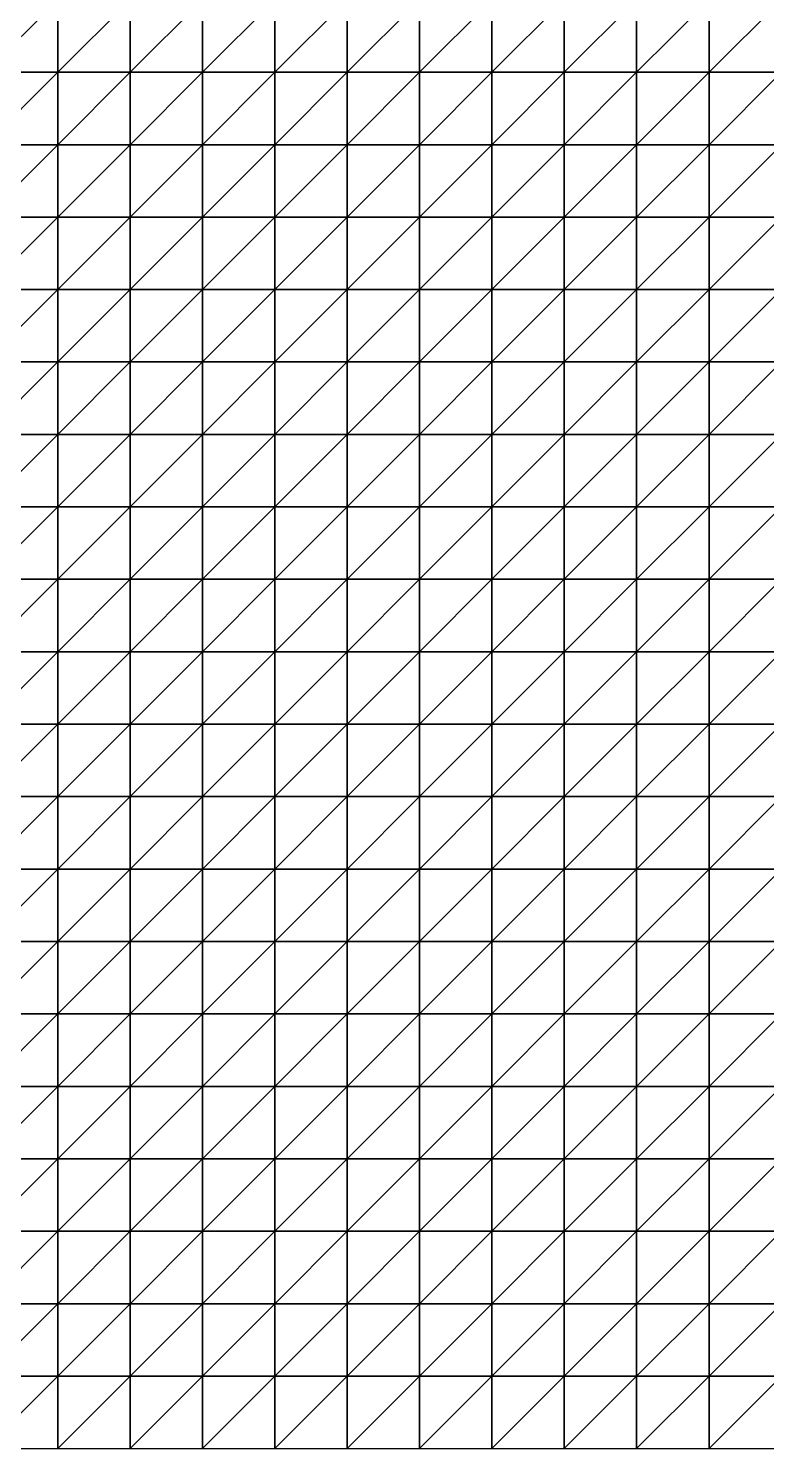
# Model space of a CAD drawing. Header units: metres. Extents: x 351000 to 353000, y 7455000 to 7457000.
# Drawn here: x 352489.9 to 352744.9, y 7455000 to 7455490.1 of the extents above; entities that cross this region are included whole.
import ezdxf

# ---------------------------------------------------------------- set-up
doc = ezdxf.new("R2010")
doc.units = ezdxf.units.M

msp = doc.modelspace()

# ---------------------------------------------------------------- linework, layer by layer
at = {"layer": 'TOPOGRAPHY'}
for points in [[(352475, 7455475, 1304.23), (352500, 7455475, 1303.68), (352500, 7455500, 1305.27)], [(352475, 7455475, 1304.23), (352500, 7455500, 1305.27), (352475, 7455500, 1306.05)], [(352500, 7455475, 1303.68), (352525, 7455475, 1302.36), (352525, 7455500, 1303.89)], [(352500, 7455475, 1303.68), (352525, 7455500, 1303.89), (352500, 7455500, 1305.27)], [(352525, 7455475, 1302.36), (352550, 7455475, 1300.42), (352550, 7455500, 1302.08)], [(352525, 7455475, 1302.36), (352550, 7455500, 1302.08), (352525, 7455500, 1303.89)], [(352550, 7455475, 1300.42), (352575, 7455475, 1298.07), (352575, 7455500, 1300.06)], [(352550, 7455475, 1300.42), (352575, 7455500, 1300.06), (352550, 7455500, 1302.08)], [(352575, 7455475, 1298.07), (352600, 7455475, 1295.56), (352600, 7455500, 1298.04)], [(352575, 7455475, 1298.07), (352600, 7455500, 1298.04), (352575, 7455500, 1300.06)], [(352600, 7455475, 1295.56), (352625, 7455475, 1293.18), (352625, 7455500, 1296.26)], [(352600, 7455475, 1295.56), (352625, 7455500, 1296.26), (352600, 7455500, 1298.04)], [(352625, 7455475, 1293.18), (352650, 7455475, 1291.17), (352650, 7455500, 1294.9)], [(352625, 7455475, 1293.18), (352650, 7455500, 1294.9), (352625, 7455500, 1296.26)], [(352650, 7455475, 1291.17), (352675, 7455475, 1289.74), (352675, 7455500, 1294.09)], [(352650, 7455475, 1291.17), (352675, 7455500, 1294.09), (352650, 7455500, 1294.9)], [(352675, 7455475, 1289.74), (352700, 7455475, 1289.05), (352700, 7455500, 1293.91)], [(352675, 7455475, 1289.74), (352700, 7455500, 1293.91), (352675, 7455500, 1294.09)], [(352700, 7455475, 1289.05), (352725, 7455475, 1289.14), (352725, 7455500, 1294.34)], [(352700, 7455475, 1289.05), (352725, 7455500, 1294.34), (352700, 7455500, 1293.91)], [(352725, 7455475, 1289.14), (352750, 7455475, 1289.99), (352750, 7455500, 1295.3)], [(352725, 7455475, 1289.14), (352750, 7455500, 1295.3), (352725, 7455500, 1294.34)], [(352475, 7455450, 1300.92), (352500, 7455450, 1300.68), (352500, 7455475, 1303.68)], [(352475, 7455450, 1300.92), (352500, 7455475, 1303.68), (352475, 7455475, 1304.23)], [(352500, 7455450, 1300.68), (352525, 7455450, 1299.62), (352525, 7455475, 1302.36)], [(352500, 7455450, 1300.68), (352525, 7455475, 1302.36), (352500, 7455475, 1303.68)], [(352525, 7455450, 1299.62), (352550, 7455450, 1297.85), (352550, 7455475, 1300.42)], [(352525, 7455450, 1299.62), (352550, 7455475, 1300.42), (352525, 7455475, 1302.36)], [(352550, 7455450, 1297.85), (352575, 7455450, 1295.56), (352575, 7455475, 1298.07)], [(352550, 7455450, 1297.85), (352575, 7455475, 1298.07), (352550, 7455475, 1300.42)], [(352575, 7455450, 1295.56), (352600, 7455450, 1292.99), (352600, 7455475, 1295.56)], [(352575, 7455450, 1295.56), (352600, 7455475, 1295.56), (352575, 7455475, 1298.07)], [(352600, 7455450, 1292.99), (352625, 7455450, 1290.43), (352625, 7455475, 1293.18)], [(352600, 7455450, 1292.99), (352625, 7455475, 1293.18), (352600, 7455475, 1295.56)], [(352625, 7455450, 1290.43), (352650, 7455450, 1288.16), (352650, 7455475, 1291.17)], [(352625, 7455450, 1290.43), (352650, 7455475, 1291.17), (352625, 7455475, 1293.18)], [(352650, 7455450, 1288.16), (352675, 7455450, 1286.43), (352675, 7455475, 1289.74)], [(352650, 7455450, 1288.16), (352675, 7455475, 1289.74), (352650, 7455475, 1291.17)], [(352675, 7455450, 1286.43), (352700, 7455450, 1285.43), (352700, 7455475, 1289.05)], [(352675, 7455450, 1286.43), (352700, 7455475, 1289.05), (352675, 7455475, 1289.74)], [(352700, 7455450, 1285.43), (352725, 7455450, 1285.28), (352725, 7455475, 1289.14)], [(352700, 7455450, 1285.43), (352725, 7455475, 1289.14), (352700, 7455475, 1289.05)], [(352725, 7455450, 1285.28), (352750, 7455450, 1286.01), (352750, 7455475, 1289.99)], [(352725, 7455450, 1285.28), (352750, 7455475, 1289.99), (352725, 7455475, 1289.14)], [(352475, 7455425, 1296.41), (352500, 7455425, 1296.61), (352500, 7455450, 1300.68)], [(352475, 7455425, 1296.41), (352500, 7455450, 1300.68), (352475, 7455450, 1300.92)], [(352500, 7455425, 1296.61), (352525, 7455425, 1296.07), (352525, 7455450, 1299.62)], [(352500, 7455425, 1296.61), (352525, 7455450, 1299.62), (352500, 7455450, 1300.68)], [(352525, 7455425, 1296.07), (352550, 7455425, 1294.84), (352550, 7455450, 1297.85)], [(352525, 7455425, 1296.07), (352550, 7455450, 1297.85), (352525, 7455450, 1299.62)], [(352550, 7455425, 1294.84), (352575, 7455425, 1293.03), (352575, 7455450, 1295.56)], [(352550, 7455425, 1294.84), (352575, 7455450, 1295.56), (352550, 7455450, 1297.85)], [(352575, 7455425, 1293.03), (352600, 7455425, 1290.86), (352600, 7455450, 1292.99)], [(352575, 7455425, 1293.03), (352600, 7455450, 1292.99), (352575, 7455450, 1295.56)], [(352600, 7455425, 1290.86), (352625, 7455425, 1288.56), (352625, 7455450, 1290.43)], [(352600, 7455425, 1290.86), (352625, 7455450, 1290.43), (352600, 7455450, 1292.99)], [(352625, 7455425, 1288.56), (352650, 7455425, 1286.41), (352650, 7455450, 1288.16)], [(352625, 7455425, 1288.56), (352650, 7455450, 1288.16), (352625, 7455450, 1290.43)], [(352650, 7455425, 1286.41), (352675, 7455425, 1284.67), (352675, 7455450, 1286.43)], [(352650, 7455425, 1286.41), (352675, 7455450, 1286.43), (352650, 7455450, 1288.16)], [(352675, 7455425, 1284.67), (352700, 7455425, 1283.55), (352700, 7455450, 1285.43)], [(352675, 7455425, 1284.67), (352700, 7455450, 1285.43), (352675, 7455450, 1286.43)], [(352700, 7455425, 1283.55), (352725, 7455425, 1283.21), (352725, 7455450, 1285.28)], [(352700, 7455425, 1283.55), (352725, 7455450, 1285.28), (352700, 7455450, 1285.43)], [(352725, 7455425, 1283.21), (352750, 7455425, 1283.72), (352750, 7455450, 1286.01)], [(352725, 7455425, 1283.21), (352750, 7455450, 1286.01), (352725, 7455450, 1285.28)], [(352475, 7455400, 1291.3), (352500, 7455400, 1292.1), (352500, 7455425, 1296.61)], [(352475, 7455400, 1291.3), (352500, 7455425, 1296.61), (352475, 7455425, 1296.41)], [(352500, 7455400, 1292.1), (352525, 7455400, 1292.33), (352525, 7455425, 1296.07)], [(352500, 7455400, 1292.1), (352525, 7455425, 1296.07), (352500, 7455425, 1296.61)], [(352525, 7455400, 1292.33), (352550, 7455400, 1291.95), (352550, 7455425, 1294.84)], [(352525, 7455400, 1292.33), (352550, 7455425, 1294.84), (352525, 7455425, 1296.07)], [(352550, 7455400, 1291.95), (352575, 7455400, 1291), (352575, 7455425, 1293.03)], [(352550, 7455400, 1291.95), (352575, 7455425, 1293.03), (352550, 7455425, 1294.84)], [(352575, 7455400, 1291), (352600, 7455400, 1289.6), (352600, 7455425, 1290.86)], [(352575, 7455400, 1291), (352600, 7455425, 1290.86), (352575, 7455425, 1293.03)], [(352600, 7455400, 1289.6), (352625, 7455400, 1287.92), (352625, 7455425, 1288.56)], [(352600, 7455400, 1289.6), (352625, 7455425, 1288.56), (352600, 7455425, 1290.86)], [(352625, 7455400, 1287.92), (352650, 7455400, 1286.19), (352650, 7455425, 1286.41)], [(352625, 7455400, 1287.92), (352650, 7455425, 1286.41), (352625, 7455425, 1288.56)], [(352650, 7455400, 1286.19), (352675, 7455400, 1284.64), (352675, 7455425, 1284.67)], [(352650, 7455400, 1286.19), (352675, 7455425, 1284.67), (352650, 7455425, 1286.41)], [(352675, 7455400, 1284.64), (352700, 7455400, 1283.49), (352700, 7455425, 1283.55)], [(352675, 7455400, 1284.64), (352700, 7455425, 1283.55), (352675, 7455425, 1284.67)], [(352700, 7455400, 1283.49), (352725, 7455400, 1282.92), (352725, 7455425, 1283.21)], [(352700, 7455400, 1283.49), (352725, 7455425, 1283.21), (352700, 7455425, 1283.55)], [(352725, 7455400, 1282.92), (352750, 7455400, 1283.03), (352750, 7455425, 1283.72)], [(352725, 7455400, 1282.92), (352750, 7455425, 1283.72), (352725, 7455425, 1283.21)], [(352475, 7455375, 1286.36), (352500, 7455375, 1287.86), (352500, 7455400, 1292.1)], [(352475, 7455375, 1286.36), (352500, 7455400, 1292.1), (352475, 7455400, 1291.3)], [(352500, 7455375, 1287.86), (352525, 7455375, 1289.01), (352525, 7455400, 1292.33)], [(352500, 7455375, 1287.86), (352525, 7455400, 1292.33), (352500, 7455400, 1292.1)], [(352525, 7455375, 1289.01), (352550, 7455375, 1289.68), (352550, 7455400, 1291.95)], [(352525, 7455375, 1289.01), (352550, 7455400, 1291.95), (352525, 7455400, 1292.33)], [(352550, 7455375, 1289.68), (352575, 7455375, 1289.81), (352575, 7455400, 1291)], [(352550, 7455375, 1289.68), (352575, 7455400, 1291), (352550, 7455400, 1291.95)], [(352575, 7455375, 1289.81), (352600, 7455375, 1289.4), (352600, 7455400, 1289.6)], [(352575, 7455375, 1289.81), (352600, 7455400, 1289.6), (352575, 7455400, 1291)], [(352600, 7455375, 1289.4), (352625, 7455375, 1288.54), (352625, 7455400, 1287.92)], [(352600, 7455375, 1289.4), (352625, 7455400, 1287.92), (352600, 7455400, 1289.6)], [(352625, 7455375, 1288.54), (352650, 7455375, 1287.38), (352650, 7455400, 1286.19)], [(352625, 7455375, 1288.54), (352650, 7455400, 1286.19), (352625, 7455400, 1287.92)], [(352650, 7455375, 1287.38), (352675, 7455375, 1286.11), (352675, 7455400, 1284.64)], [(352650, 7455375, 1287.38), (352675, 7455400, 1284.64), (352650, 7455400, 1286.19)], [(352675, 7455375, 1286.11), (352700, 7455375, 1284.92), (352700, 7455400, 1283.49)], [(352675, 7455375, 1286.11), (352700, 7455400, 1283.49), (352675, 7455400, 1284.64)], [(352700, 7455375, 1284.92), (352725, 7455375, 1284), (352725, 7455400, 1282.92)], [(352700, 7455375, 1284.92), (352725, 7455400, 1282.92), (352700, 7455400, 1283.49)], [(352725, 7455375, 1284), (352750, 7455375, 1283.52), (352750, 7455400, 1283.03)], [(352725, 7455375, 1284), (352750, 7455400, 1283.03), (352725, 7455400, 1282.92)], [(352475, 7455350, 1282.35), (352500, 7455350, 1284.55), (352500, 7455375, 1287.86)], [(352475, 7455350, 1282.35), (352500, 7455375, 1287.86), (352475, 7455375, 1286.36)], [(352500, 7455350, 1284.55), (352525, 7455350, 1286.63), (352525, 7455375, 1289.01)], [(352500, 7455350, 1284.55), (352525, 7455375, 1289.01), (352500, 7455375, 1287.86)], [(352525, 7455350, 1286.63), (352550, 7455350, 1288.35), (352550, 7455375, 1289.68)], [(352525, 7455350, 1286.63), (352550, 7455375, 1289.68), (352525, 7455375, 1289.01)], [(352550, 7455350, 1288.35), (352575, 7455350, 1289.56), (352575, 7455375, 1289.81)], [(352550, 7455350, 1288.35), (352575, 7455375, 1289.81), (352550, 7455375, 1289.68)], [(352575, 7455350, 1289.56), (352600, 7455350, 1290.16), (352600, 7455375, 1289.4)], [(352575, 7455350, 1289.56), (352600, 7455375, 1289.4), (352575, 7455375, 1289.81)], [(352600, 7455350, 1290.16), (352625, 7455350, 1290.12), (352625, 7455375, 1288.54)], [(352600, 7455350, 1290.16), (352625, 7455375, 1288.54), (352600, 7455375, 1289.4)], [(352625, 7455350, 1290.12), (352650, 7455350, 1289.52), (352650, 7455375, 1287.38)], [(352625, 7455350, 1290.12), (352650, 7455375, 1287.38), (352625, 7455375, 1288.54)], [(352650, 7455350, 1289.52), (352675, 7455350, 1288.47), (352675, 7455375, 1286.11)], [(352650, 7455350, 1289.52), (352675, 7455375, 1286.11), (352650, 7455375, 1287.38)], [(352675, 7455350, 1288.47), (352700, 7455350, 1287.16), (352700, 7455375, 1284.92)], [(352675, 7455350, 1288.47), (352700, 7455375, 1284.92), (352675, 7455375, 1286.11)], [(352700, 7455350, 1287.16), (352725, 7455350, 1285.79), (352725, 7455375, 1284)], [(352700, 7455350, 1287.16), (352725, 7455375, 1284), (352700, 7455375, 1284.92)], [(352725, 7455350, 1285.79), (352750, 7455350, 1284.54), (352750, 7455375, 1283.52)], [(352725, 7455350, 1285.79), (352750, 7455375, 1283.52), (352725, 7455375, 1284)], [(352475, 7455325, 1279.87), (352500, 7455325, 1282.61), (352500, 7455350, 1284.55)], [(352475, 7455325, 1279.87), (352500, 7455350, 1284.55), (352475, 7455350, 1282.35)], [(352500, 7455325, 1282.61), (352525, 7455325, 1285.41), (352525, 7455350, 1286.63)], [(352500, 7455325, 1282.61), (352525, 7455350, 1286.63), (352500, 7455350, 1284.55)], [(352525, 7455325, 1285.41), (352550, 7455325, 1287.99), (352550, 7455350, 1288.35)], [(352525, 7455325, 1285.41), (352550, 7455350, 1288.35), (352525, 7455350, 1286.63)], [(352550, 7455325, 1287.99), (352575, 7455325, 1290.07), (352575, 7455350, 1289.56)], [(352550, 7455325, 1287.99), (352575, 7455350, 1289.56), (352550, 7455350, 1288.35)], [(352575, 7455325, 1290.07), (352600, 7455325, 1291.47), (352600, 7455350, 1290.16)], [(352575, 7455325, 1290.07), (352600, 7455350, 1290.16), (352575, 7455350, 1289.56)], [(352600, 7455325, 1291.47), (352625, 7455325, 1292.08), (352625, 7455350, 1290.12)], [(352600, 7455325, 1291.47), (352625, 7455350, 1290.12), (352600, 7455350, 1290.16)], [(352625, 7455325, 1292.08), (352650, 7455325, 1291.88), (352650, 7455350, 1289.52)], [(352625, 7455325, 1292.08), (352650, 7455350, 1289.52), (352625, 7455350, 1290.12)], [(352650, 7455325, 1291.88), (352675, 7455325, 1290.94), (352675, 7455350, 1288.47)], [(352650, 7455325, 1291.88), (352675, 7455350, 1288.47), (352650, 7455350, 1289.52)], [(352675, 7455325, 1290.94), (352700, 7455325, 1289.41), (352700, 7455350, 1287.16)], [(352675, 7455325, 1290.94), (352700, 7455350, 1287.16), (352675, 7455350, 1288.47)], [(352700, 7455325, 1289.41), (352725, 7455325, 1287.5), (352725, 7455350, 1285.79)], [(352700, 7455325, 1289.41), (352725, 7455350, 1285.79), (352700, 7455350, 1287.16)], [(352725, 7455325, 1287.5), (352750, 7455325, 1285.43), (352750, 7455350, 1284.54)], [(352725, 7455325, 1287.5), (352750, 7455350, 1284.54), (352725, 7455350, 1285.79)], [(352475, 7455300, 1279.15), (352500, 7455300, 1282.12), (352500, 7455325, 1282.61)], [(352475, 7455300, 1279.15), (352500, 7455325, 1282.61), (352475, 7455325, 1279.87)], [(352500, 7455300, 1282.12), (352525, 7455300, 1285.29), (352525, 7455325, 1285.41)], [(352500, 7455300, 1282.12), (352525, 7455325, 1285.41), (352500, 7455325, 1282.61)], [(352525, 7455300, 1285.29), (352550, 7455300, 1288.31), (352550, 7455325, 1287.99)], [(352525, 7455300, 1285.29), (352550, 7455325, 1287.99), (352525, 7455325, 1285.41)], [(352550, 7455300, 1288.31), (352575, 7455300, 1290.87), (352575, 7455325, 1290.07)], [(352550, 7455300, 1288.31), (352575, 7455325, 1290.07), (352550, 7455325, 1287.99)], [(352575, 7455300, 1290.87), (352600, 7455300, 1292.72), (352600, 7455325, 1291.47)], [(352575, 7455300, 1290.87), (352600, 7455325, 1291.47), (352575, 7455325, 1290.07)], [(352600, 7455300, 1292.72), (352625, 7455300, 1293.68), (352625, 7455325, 1292.08)], [(352600, 7455300, 1292.72), (352625, 7455325, 1292.08), (352600, 7455325, 1291.47)], [(352625, 7455300, 1293.68), (352650, 7455300, 1293.67), (352650, 7455325, 1291.88)], [(352625, 7455300, 1293.68), (352650, 7455325, 1291.88), (352625, 7455325, 1292.08)], [(352650, 7455300, 1293.67), (352675, 7455300, 1292.71), (352675, 7455325, 1290.94)], [(352650, 7455300, 1293.67), (352675, 7455325, 1290.94), (352650, 7455325, 1291.88)], [(352675, 7455300, 1292.71), (352700, 7455300, 1290.91), (352700, 7455325, 1289.41)], [(352675, 7455300, 1292.71), (352700, 7455325, 1289.41), (352675, 7455325, 1290.94)], [(352700, 7455300, 1290.91), (352725, 7455300, 1288.49), (352725, 7455325, 1287.5)], [(352700, 7455300, 1290.91), (352725, 7455325, 1287.5), (352700, 7455325, 1289.41)], [(352725, 7455300, 1288.49), (352750, 7455300, 1285.68), (352750, 7455325, 1285.43)], [(352725, 7455300, 1288.49), (352750, 7455325, 1285.43), (352725, 7455325, 1287.5)], [(352475, 7455275, 1280.08), (352500, 7455275, 1282.85), (352500, 7455300, 1282.12)], [(352475, 7455275, 1280.08), (352500, 7455300, 1282.12), (352475, 7455300, 1279.15)], [(352500, 7455275, 1282.85), (352525, 7455275, 1285.88), (352525, 7455300, 1285.29)], [(352500, 7455275, 1282.85), (352525, 7455300, 1285.29), (352500, 7455300, 1282.12)], [(352525, 7455275, 1285.88), (352550, 7455275, 1288.85), (352550, 7455300, 1288.31)], [(352525, 7455275, 1285.88), (352550, 7455300, 1288.31), (352525, 7455300, 1285.29)], [(352550, 7455275, 1288.85), (352575, 7455275, 1291.41), (352575, 7455300, 1290.87)], [(352550, 7455275, 1288.85), (352575, 7455300, 1290.87), (352550, 7455300, 1288.31)], [(352575, 7455275, 1291.41), (352600, 7455275, 1293.29), (352600, 7455300, 1292.72)], [(352575, 7455275, 1291.41), (352600, 7455300, 1292.72), (352575, 7455300, 1290.87)], [(352600, 7455275, 1293.29), (352625, 7455275, 1294.27), (352625, 7455300, 1293.68)], [(352600, 7455275, 1293.29), (352625, 7455300, 1293.68), (352600, 7455300, 1292.72)], [(352625, 7455275, 1294.27), (352650, 7455275, 1294.23), (352650, 7455300, 1293.67)], [(352625, 7455275, 1294.27), (352650, 7455300, 1293.67), (352625, 7455300, 1293.68)], [(352650, 7455275, 1294.23), (352675, 7455275, 1293.15), (352675, 7455300, 1292.71)], [(352650, 7455275, 1294.23), (352675, 7455300, 1292.71), (352650, 7455300, 1293.67)], [(352675, 7455275, 1293.15), (352700, 7455275, 1291.13), (352700, 7455300, 1290.91)], [(352675, 7455275, 1293.15), (352700, 7455300, 1290.91), (352675, 7455300, 1292.71)], [(352700, 7455275, 1291.13), (352725, 7455275, 1288.35), (352725, 7455300, 1288.49)], [(352700, 7455275, 1291.13), (352725, 7455300, 1288.49), (352700, 7455300, 1290.91)], [(352725, 7455275, 1288.35), (352750, 7455275, 1285.05), (352750, 7455300, 1285.68)], [(352725, 7455275, 1288.35), (352750, 7455300, 1285.68), (352725, 7455300, 1288.49)], [(352475, 7455250, 1282.18), (352500, 7455250, 1284.29), (352500, 7455275, 1282.85)], [(352475, 7455250, 1282.18), (352500, 7455275, 1282.85), (352475, 7455275, 1280.08)], [(352500, 7455250, 1284.29), (352525, 7455250, 1286.68), (352525, 7455275, 1285.88)], [(352500, 7455250, 1284.29), (352525, 7455275, 1285.88), (352500, 7455275, 1282.85)], [(352525, 7455250, 1286.68), (352550, 7455250, 1289.08), (352550, 7455275, 1288.85)], [(352525, 7455250, 1286.68), (352550, 7455275, 1288.85), (352525, 7455275, 1285.88)], [(352550, 7455250, 1289.08), (352575, 7455250, 1291.17), (352575, 7455275, 1291.41)], [(352550, 7455250, 1289.08), (352575, 7455275, 1291.41), (352550, 7455275, 1288.85)], [(352575, 7455250, 1291.17), (352600, 7455250, 1292.68), (352600, 7455275, 1293.29)], [(352575, 7455250, 1291.17), (352600, 7455275, 1293.29), (352575, 7455275, 1291.41)], [(352600, 7455250, 1292.68), (352625, 7455250, 1293.41), (352625, 7455275, 1294.27)], [(352600, 7455250, 1292.68), (352625, 7455275, 1294.27), (352600, 7455275, 1293.29)], [(352625, 7455250, 1293.41), (352650, 7455250, 1293.19), (352650, 7455275, 1294.23)], [(352625, 7455250, 1293.41), (352650, 7455275, 1294.23), (352625, 7455275, 1294.27)], [(352650, 7455250, 1293.19), (352675, 7455250, 1292.01), (352675, 7455275, 1293.15)], [(352650, 7455250, 1293.19), (352675, 7455275, 1293.15), (352650, 7455275, 1294.23)], [(352675, 7455250, 1292.01), (352700, 7455250, 1289.9), (352700, 7455275, 1291.13)], [(352675, 7455250, 1292.01), (352700, 7455275, 1291.13), (352675, 7455275, 1293.15)], [(352700, 7455250, 1289.9), (352725, 7455250, 1287.02), (352725, 7455275, 1288.35)], [(352700, 7455250, 1289.9), (352725, 7455275, 1288.35), (352700, 7455275, 1291.13)], [(352725, 7455250, 1287.02), (352750, 7455250, 1283.61), (352750, 7455275, 1285.05)], [(352725, 7455250, 1287.02), (352750, 7455275, 1285.05), (352725, 7455275, 1288.35)], [(352475, 7455225, 1284.78), (352500, 7455225, 1285.83), (352500, 7455250, 1284.29)], [(352475, 7455225, 1284.78), (352500, 7455250, 1284.29), (352475, 7455250, 1282.18)], [(352500, 7455225, 1285.83), (352525, 7455225, 1287.17), (352525, 7455250, 1286.68)], [(352500, 7455225, 1285.83), (352525, 7455250, 1286.68), (352500, 7455250, 1284.29)], [(352525, 7455225, 1287.17), (352550, 7455225, 1288.58), (352550, 7455250, 1289.08)], [(352525, 7455225, 1287.17), (352550, 7455250, 1289.08), (352525, 7455250, 1286.68)], [(352550, 7455225, 1288.58), (352575, 7455225, 1289.84), (352575, 7455250, 1291.17)], [(352550, 7455225, 1288.58), (352575, 7455250, 1291.17), (352550, 7455250, 1289.08)], [(352575, 7455225, 1289.84), (352600, 7455225, 1290.71), (352600, 7455250, 1292.68)], [(352575, 7455225, 1289.84), (352600, 7455250, 1292.68), (352575, 7455250, 1291.17)], [(352600, 7455225, 1290.71), (352625, 7455225, 1291), (352625, 7455250, 1293.41)], [(352600, 7455225, 1290.71), (352625, 7455250, 1293.41), (352600, 7455250, 1292.68)], [(352625, 7455225, 1291), (352650, 7455225, 1290.58), (352650, 7455250, 1293.19)], [(352625, 7455225, 1291), (352650, 7455250, 1293.19), (352625, 7455250, 1293.41)], [(352650, 7455225, 1290.58), (352675, 7455225, 1289.38), (352675, 7455250, 1292.01)], [(352650, 7455225, 1290.58), (352675, 7455250, 1292.01), (352650, 7455250, 1293.19)], [(352675, 7455225, 1289.38), (352700, 7455225, 1287.41), (352700, 7455250, 1289.9)], [(352675, 7455225, 1289.38), (352700, 7455250, 1289.9), (352675, 7455250, 1292.01)], [(352700, 7455225, 1287.41), (352725, 7455225, 1284.78), (352725, 7455250, 1287.02)], [(352700, 7455225, 1287.41), (352725, 7455250, 1287.02), (352700, 7455250, 1289.9)], [(352725, 7455225, 1284.78), (352750, 7455225, 1281.67), (352750, 7455250, 1283.61)], [(352725, 7455225, 1284.78), (352750, 7455250, 1283.61), (352725, 7455250, 1287.02)], [(352475, 7455200, 1287.2), (352500, 7455200, 1286.94), (352500, 7455225, 1285.83)], [(352475, 7455200, 1287.2), (352500, 7455225, 1285.83), (352475, 7455225, 1284.78)], [(352500, 7455200, 1286.94), (352525, 7455200, 1286.97), (352525, 7455225, 1287.17)], [(352500, 7455200, 1286.94), (352525, 7455225, 1287.17), (352500, 7455225, 1285.83)], [(352525, 7455200, 1286.97), (352550, 7455200, 1287.17), (352550, 7455225, 1288.58)], [(352525, 7455200, 1286.97), (352550, 7455225, 1288.58), (352525, 7455225, 1287.17)], [(352550, 7455200, 1287.17), (352575, 7455200, 1287.41), (352575, 7455225, 1289.84)], [(352550, 7455200, 1287.17), (352575, 7455225, 1289.84), (352550, 7455225, 1288.58)], [(352575, 7455200, 1287.41), (352600, 7455200, 1287.52), (352600, 7455225, 1290.71)], [(352575, 7455200, 1287.41), (352600, 7455225, 1290.71), (352575, 7455225, 1289.84)], [(352600, 7455200, 1287.52), (352625, 7455200, 1287.36), (352625, 7455225, 1291)], [(352600, 7455200, 1287.52), (352625, 7455225, 1291), (352600, 7455225, 1290.71)], [(352625, 7455200, 1287.36), (352650, 7455200, 1286.78), (352650, 7455225, 1290.58)], [(352625, 7455200, 1287.36), (352650, 7455225, 1290.58), (352625, 7455225, 1291)], [(352650, 7455200, 1286.78), (352675, 7455200, 1285.72), (352675, 7455225, 1289.38)], [(352650, 7455200, 1286.78), (352675, 7455225, 1289.38), (352650, 7455225, 1290.58)], [(352675, 7455200, 1285.72), (352700, 7455200, 1284.14), (352700, 7455225, 1287.41)], [(352675, 7455200, 1285.72), (352700, 7455225, 1287.41), (352675, 7455225, 1289.38)], [(352700, 7455200, 1284.14), (352725, 7455200, 1282.09), (352725, 7455225, 1284.78)], [(352700, 7455200, 1284.14), (352725, 7455225, 1284.78), (352700, 7455225, 1287.41)], [(352725, 7455200, 1282.09), (352750, 7455200, 1279.68), (352750, 7455225, 1281.67)], [(352725, 7455200, 1282.09), (352750, 7455225, 1281.67), (352725, 7455225, 1284.78)], [(352475, 7455175, 1288.88), (352500, 7455175, 1287.29), (352500, 7455200, 1286.94)], [(352475, 7455175, 1288.88), (352500, 7455200, 1286.94), (352475, 7455200, 1287.2)], [(352500, 7455175, 1287.29), (352525, 7455175, 1285.99), (352525, 7455200, 1286.97)], [(352500, 7455175, 1287.29), (352525, 7455200, 1286.97), (352500, 7455200, 1286.94)], [(352525, 7455175, 1285.99), (352550, 7455175, 1284.98), (352550, 7455200, 1287.17)], [(352525, 7455175, 1285.99), (352550, 7455200, 1287.17), (352525, 7455200, 1286.97)], [(352550, 7455175, 1284.98), (352575, 7455175, 1284.22), (352575, 7455200, 1287.41)], [(352550, 7455175, 1284.98), (352575, 7455200, 1287.41), (352550, 7455200, 1287.17)], [(352575, 7455175, 1284.22), (352600, 7455175, 1283.61), (352600, 7455200, 1287.52)], [(352575, 7455175, 1284.22), (352600, 7455200, 1287.52), (352575, 7455200, 1287.41)], [(352600, 7455175, 1283.61), (352625, 7455175, 1283.07), (352625, 7455200, 1287.36)], [(352600, 7455175, 1283.61), (352625, 7455200, 1287.36), (352600, 7455200, 1287.52)], [(352625, 7455175, 1283.07), (352650, 7455175, 1282.46), (352650, 7455200, 1286.78)], [(352625, 7455175, 1283.07), (352650, 7455200, 1286.78), (352625, 7455200, 1287.36)], [(352650, 7455175, 1282.46), (352675, 7455175, 1281.71), (352675, 7455200, 1285.72)], [(352650, 7455175, 1282.46), (352675, 7455200, 1285.72), (352650, 7455200, 1286.78)], [(352675, 7455175, 1281.71), (352700, 7455175, 1280.73), (352700, 7455200, 1284.14)], [(352675, 7455175, 1281.71), (352700, 7455200, 1284.14), (352675, 7455200, 1285.72)], [(352700, 7455175, 1280.73), (352725, 7455175, 1279.51), (352725, 7455200, 1282.09)], [(352700, 7455175, 1280.73), (352725, 7455200, 1282.09), (352700, 7455200, 1284.14)], [(352725, 7455175, 1279.51), (352750, 7455175, 1278.04), (352750, 7455200, 1279.68)], [(352725, 7455175, 1279.51), (352750, 7455200, 1279.68), (352725, 7455200, 1282.09)], [(352475, 7455150, 1289.55), (352500, 7455150, 1286.84), (352500, 7455175, 1287.29)], [(352475, 7455150, 1289.55), (352500, 7455175, 1287.29), (352475, 7455175, 1288.88)], [(352500, 7455150, 1286.84), (352525, 7455150, 1284.42), (352525, 7455175, 1285.99)], [(352500, 7455150, 1286.84), (352525, 7455175, 1285.99), (352500, 7455175, 1287.29)], [(352525, 7455150, 1284.42), (352550, 7455150, 1282.4), (352550, 7455175, 1284.98)], [(352525, 7455150, 1284.42), (352550, 7455175, 1284.98), (352525, 7455175, 1285.99)], [(352550, 7455150, 1282.4), (352575, 7455150, 1280.82), (352575, 7455175, 1284.22)], [(352550, 7455150, 1282.4), (352575, 7455175, 1284.22), (352550, 7455175, 1284.98)], [(352575, 7455150, 1280.82), (352600, 7455150, 1279.67), (352600, 7455175, 1283.61)], [(352575, 7455150, 1280.82), (352600, 7455175, 1283.61), (352575, 7455175, 1284.22)], [(352600, 7455150, 1279.67), (352625, 7455150, 1278.89), (352625, 7455175, 1283.07)], [(352600, 7455150, 1279.67), (352625, 7455175, 1283.07), (352600, 7455175, 1283.61)], [(352625, 7455150, 1278.89), (352650, 7455150, 1278.39), (352650, 7455175, 1282.46)], [(352625, 7455150, 1278.89), (352650, 7455175, 1282.46), (352625, 7455175, 1283.07)], [(352650, 7455150, 1278.39), (352675, 7455150, 1278.06), (352675, 7455175, 1281.71)], [(352650, 7455150, 1278.39), (352675, 7455175, 1281.71), (352650, 7455175, 1282.46)], [(352675, 7455150, 1278.06), (352700, 7455150, 1277.78), (352700, 7455175, 1280.73)], [(352675, 7455150, 1278.06), (352700, 7455175, 1280.73), (352675, 7455175, 1281.71)], [(352700, 7455150, 1277.78), (352725, 7455150, 1277.46), (352725, 7455175, 1279.51)], [(352700, 7455150, 1277.78), (352725, 7455175, 1279.51), (352700, 7455175, 1280.73)], [(352725, 7455150, 1277.46), (352750, 7455150, 1277.04), (352750, 7455175, 1278.04)], [(352725, 7455150, 1277.46), (352750, 7455175, 1278.04), (352725, 7455175, 1279.51)], [(352475, 7455125, 1289.23), (352500, 7455125, 1285.81), (352500, 7455150, 1286.84)], [(352475, 7455125, 1289.23), (352500, 7455150, 1286.84), (352475, 7455150, 1289.55)], [(352500, 7455125, 1285.81), (352525, 7455125, 1282.67), (352525, 7455150, 1284.42)], [(352500, 7455125, 1285.81), (352525, 7455150, 1284.42), (352500, 7455150, 1286.84)], [(352525, 7455125, 1282.67), (352550, 7455125, 1280), (352550, 7455150, 1282.4)], [(352525, 7455125, 1282.67), (352550, 7455150, 1282.4), (352525, 7455150, 1284.42)], [(352550, 7455125, 1280), (352575, 7455125, 1277.9), (352575, 7455150, 1280.82)], [(352550, 7455125, 1280), (352575, 7455150, 1280.82), (352550, 7455150, 1282.4)], [(352575, 7455125, 1277.9), (352600, 7455125, 1276.42), (352600, 7455150, 1279.67)], [(352575, 7455125, 1277.9), (352600, 7455150, 1279.67), (352575, 7455150, 1280.82)], [(352600, 7455125, 1276.42), (352625, 7455125, 1275.55), (352625, 7455150, 1278.89)], [(352600, 7455125, 1276.42), (352625, 7455150, 1278.89), (352600, 7455150, 1279.67)], [(352625, 7455125, 1275.55), (352650, 7455125, 1275.23), (352650, 7455150, 1278.39)], [(352625, 7455125, 1275.55), (352650, 7455150, 1278.39), (352625, 7455150, 1278.89)], [(352650, 7455125, 1275.23), (352675, 7455125, 1275.32), (352675, 7455150, 1278.06)], [(352650, 7455125, 1275.23), (352675, 7455150, 1278.06), (352650, 7455150, 1278.39)], [(352675, 7455125, 1275.32), (352700, 7455125, 1275.7), (352700, 7455150, 1277.78)], [(352675, 7455125, 1275.32), (352700, 7455150, 1277.78), (352675, 7455150, 1278.06)], [(352700, 7455125, 1275.7), (352725, 7455125, 1276.21), (352725, 7455150, 1277.46)], [(352700, 7455125, 1275.7), (352725, 7455150, 1277.46), (352700, 7455150, 1277.78)], [(352725, 7455125, 1276.21), (352750, 7455125, 1276.72), (352750, 7455150, 1277.04)], [(352725, 7455125, 1276.21), (352750, 7455150, 1277.04), (352725, 7455150, 1277.46)], [(352475, 7455100, 1288.23), (352500, 7455100, 1284.61), (352500, 7455125, 1285.81)], [(352475, 7455100, 1288.23), (352500, 7455125, 1285.81), (352475, 7455125, 1289.23)], [(352500, 7455100, 1284.61), (352525, 7455100, 1281.23), (352525, 7455125, 1282.67)], [(352500, 7455100, 1284.61), (352525, 7455125, 1282.67), (352500, 7455125, 1285.81)], [(352525, 7455100, 1281.23), (352550, 7455100, 1278.32), (352550, 7455125, 1280)], [(352525, 7455100, 1281.23), (352550, 7455125, 1280), (352525, 7455125, 1282.67)], [(352550, 7455100, 1278.32), (352575, 7455100, 1276.02), (352575, 7455125, 1277.9)], [(352550, 7455100, 1278.32), (352575, 7455125, 1277.9), (352550, 7455125, 1280)], [(352575, 7455100, 1276.02), (352600, 7455100, 1274.43), (352600, 7455125, 1276.42)], [(352575, 7455100, 1276.02), (352600, 7455125, 1276.42), (352575, 7455125, 1277.9)], [(352600, 7455100, 1274.43), (352625, 7455100, 1273.57), (352625, 7455125, 1275.55)], [(352600, 7455100, 1274.43), (352625, 7455125, 1275.55), (352600, 7455125, 1276.42)], [(352625, 7455100, 1273.57), (352650, 7455100, 1273.4), (352650, 7455125, 1275.23)], [(352625, 7455100, 1273.57), (352650, 7455125, 1275.23), (352625, 7455125, 1275.55)], [(352650, 7455100, 1273.4), (352675, 7455100, 1273.81), (352675, 7455125, 1275.32)], [(352650, 7455100, 1273.4), (352675, 7455125, 1275.32), (352650, 7455125, 1275.23)], [(352675, 7455100, 1273.81), (352700, 7455100, 1274.65), (352700, 7455125, 1275.7)], [(352675, 7455100, 1273.81), (352700, 7455125, 1275.7), (352675, 7455125, 1275.32)], [(352700, 7455100, 1274.65), (352725, 7455100, 1275.74), (352725, 7455125, 1276.21)], [(352700, 7455100, 1274.65), (352725, 7455125, 1276.21), (352700, 7455125, 1275.7)], [(352725, 7455100, 1275.74), (352750, 7455100, 1276.91), (352750, 7455125, 1276.72)], [(352725, 7455100, 1275.74), (352750, 7455125, 1276.72), (352725, 7455125, 1276.21)], [(352475, 7455075, 1286.96), (352500, 7455075, 1283.67), (352500, 7455100, 1284.61)], [(352475, 7455075, 1286.96), (352500, 7455100, 1284.61), (352475, 7455100, 1288.23)], [(352500, 7455075, 1283.67), (352525, 7455075, 1280.53), (352525, 7455100, 1281.23)], [(352500, 7455075, 1283.67), (352525, 7455100, 1281.23), (352500, 7455100, 1284.61)], [(352525, 7455075, 1280.53), (352550, 7455075, 1277.76), (352550, 7455100, 1278.32)], [(352525, 7455075, 1280.53), (352550, 7455100, 1278.32), (352525, 7455100, 1281.23)], [(352550, 7455075, 1277.76), (352575, 7455075, 1275.53), (352575, 7455100, 1276.02)], [(352550, 7455075, 1277.76), (352575, 7455100, 1276.02), (352550, 7455100, 1278.32)], [(352575, 7455075, 1275.53), (352600, 7455075, 1273.98), (352600, 7455100, 1274.43)], [(352575, 7455075, 1275.53), (352600, 7455100, 1274.43), (352575, 7455100, 1276.02)], [(352600, 7455075, 1273.98), (352625, 7455075, 1273.14), (352625, 7455100, 1273.57)], [(352600, 7455075, 1273.98), (352625, 7455100, 1273.57), (352600, 7455100, 1274.43)], [(352625, 7455075, 1273.14), (352650, 7455075, 1273.02), (352650, 7455100, 1273.4)], [(352625, 7455075, 1273.14), (352650, 7455100, 1273.4), (352625, 7455100, 1273.57)], [(352650, 7455075, 1273.02), (352675, 7455075, 1273.52), (352675, 7455100, 1273.81)], [(352650, 7455075, 1273.02), (352675, 7455100, 1273.81), (352650, 7455100, 1273.4)], [(352675, 7455075, 1273.52), (352700, 7455075, 1274.52), (352700, 7455100, 1274.65)], [(352675, 7455075, 1273.52), (352700, 7455100, 1274.65), (352675, 7455100, 1273.81)], [(352700, 7455075, 1274.52), (352725, 7455075, 1275.85), (352725, 7455100, 1275.74)], [(352700, 7455075, 1274.52), (352725, 7455100, 1275.74), (352700, 7455100, 1274.65)], [(352725, 7455075, 1275.85), (352750, 7455075, 1277.33), (352750, 7455100, 1276.91)], [(352725, 7455075, 1275.85), (352750, 7455100, 1276.91), (352725, 7455100, 1275.74)], [(352475, 7455050, 1285.85), (352500, 7455050, 1283.3), (352500, 7455075, 1283.67)], [(352475, 7455050, 1285.85), (352500, 7455075, 1283.67), (352475, 7455075, 1286.96)], [(352500, 7455050, 1283.3), (352525, 7455050, 1280.76), (352525, 7455075, 1280.53)], [(352500, 7455050, 1283.3), (352525, 7455075, 1280.53), (352500, 7455075, 1283.67)], [(352525, 7455050, 1280.76), (352550, 7455050, 1278.42), (352550, 7455075, 1277.76)], [(352525, 7455050, 1280.76), (352550, 7455075, 1277.76), (352525, 7455075, 1280.53)], [(352550, 7455050, 1278.42), (352575, 7455050, 1276.45), (352575, 7455075, 1275.53)], [(352550, 7455050, 1278.42), (352575, 7455075, 1275.53), (352550, 7455075, 1277.76)], [(352575, 7455050, 1276.45), (352600, 7455050, 1274.98), (352600, 7455075, 1273.98)], [(352575, 7455050, 1276.45), (352600, 7455075, 1273.98), (352575, 7455075, 1275.53)], [(352600, 7455050, 1274.98), (352625, 7455050, 1274.1), (352625, 7455075, 1273.14)], [(352600, 7455050, 1274.98), (352625, 7455075, 1273.14), (352600, 7455075, 1273.98)], [(352625, 7455050, 1274.1), (352650, 7455050, 1273.85), (352650, 7455075, 1273.02)], [(352625, 7455050, 1274.1), (352650, 7455075, 1273.02), (352625, 7455075, 1273.14)], [(352650, 7455050, 1273.85), (352675, 7455050, 1274.18), (352675, 7455075, 1273.52)], [(352650, 7455050, 1273.85), (352675, 7455075, 1273.52), (352650, 7455075, 1273.02)], [(352675, 7455050, 1274.18), (352700, 7455050, 1275.01), (352700, 7455075, 1274.52)], [(352675, 7455050, 1274.18), (352700, 7455075, 1274.52), (352675, 7455075, 1273.52)], [(352700, 7455050, 1275.01), (352725, 7455050, 1276.22), (352725, 7455075, 1275.85)], [(352700, 7455050, 1275.01), (352725, 7455075, 1275.85), (352700, 7455075, 1274.52)], [(352725, 7455050, 1276.22), (352750, 7455050, 1277.65), (352750, 7455075, 1277.33)], [(352725, 7455050, 1276.22), (352750, 7455075, 1277.33), (352725, 7455075, 1275.85)], [(352475, 7455025, 1285.13), (352500, 7455025, 1283.59), (352500, 7455050, 1283.3)], [(352475, 7455025, 1285.13), (352500, 7455050, 1283.3), (352475, 7455050, 1285.85)], [(352500, 7455025, 1283.59), (352525, 7455025, 1281.87), (352525, 7455050, 1280.76)], [(352500, 7455025, 1283.59), (352525, 7455050, 1280.76), (352500, 7455050, 1283.3)], [(352525, 7455025, 1281.87), (352550, 7455025, 1280.1), (352550, 7455050, 1278.42)], [(352525, 7455025, 1281.87), (352550, 7455050, 1278.42), (352525, 7455050, 1280.76)], [(352550, 7455025, 1280.1), (352575, 7455025, 1278.44), (352575, 7455050, 1276.45)], [(352550, 7455025, 1280.1), (352575, 7455050, 1276.45), (352550, 7455050, 1278.42)], [(352575, 7455025, 1278.44), (352600, 7455025, 1277.04), (352600, 7455050, 1274.98)], [(352575, 7455025, 1278.44), (352600, 7455050, 1274.98), (352575, 7455050, 1276.45)], [(352600, 7455025, 1277.04), (352625, 7455025, 1276.01), (352625, 7455050, 1274.1)], [(352600, 7455025, 1277.04), (352625, 7455050, 1274.1), (352600, 7455050, 1274.98)], [(352625, 7455025, 1276.01), (352650, 7455025, 1275.44), (352650, 7455050, 1273.85)], [(352625, 7455025, 1276.01), (352650, 7455050, 1273.85), (352625, 7455050, 1274.1)], [(352650, 7455025, 1275.44), (352675, 7455025, 1275.36), (352675, 7455050, 1274.18)], [(352650, 7455025, 1275.44), (352675, 7455050, 1274.18), (352650, 7455050, 1273.85)], [(352675, 7455025, 1275.36), (352700, 7455025, 1275.75), (352700, 7455050, 1275.01)], [(352675, 7455025, 1275.36), (352700, 7455050, 1275.01), (352675, 7455050, 1274.18)], [(352700, 7455025, 1275.75), (352725, 7455025, 1276.56), (352725, 7455050, 1276.22)], [(352700, 7455025, 1275.75), (352725, 7455050, 1276.22), (352700, 7455050, 1275.01)], [(352725, 7455025, 1276.56), (352750, 7455025, 1277.68), (352750, 7455050, 1277.65)], [(352725, 7455025, 1276.56), (352750, 7455050, 1277.65), (352725, 7455050, 1276.22)], [(352475, 7455000, 1284.82), (352500, 7455000, 1284.35), (352500, 7455025, 1283.59)], [(352475, 7455000, 1284.82), (352500, 7455025, 1283.59), (352475, 7455025, 1285.13)], [(352500, 7455000, 1284.35), (352525, 7455000, 1283.47), (352525, 7455025, 1281.87)], [(352500, 7455000, 1284.35), (352525, 7455025, 1281.87), (352500, 7455025, 1283.59)], [(352525, 7455000, 1283.47), (352550, 7455000, 1282.29), (352550, 7455025, 1280.1)], [(352525, 7455000, 1283.47), (352550, 7455025, 1280.1), (352525, 7455025, 1281.87)], [(352550, 7455000, 1282.29), (352575, 7455000, 1280.92), (352575, 7455025, 1278.44)], [(352550, 7455000, 1282.29), (352575, 7455025, 1278.44), (352550, 7455025, 1280.1)], [(352575, 7455000, 1280.92), (352600, 7455000, 1279.54), (352600, 7455025, 1277.04)], [(352575, 7455000, 1280.92), (352600, 7455025, 1277.04), (352575, 7455025, 1278.44)], [(352600, 7455000, 1279.54), (352625, 7455000, 1278.28), (352625, 7455025, 1276.01)], [(352600, 7455000, 1279.54), (352625, 7455025, 1276.01), (352600, 7455025, 1277.04)], [(352625, 7455000, 1278.28), (352650, 7455000, 1277.28), (352650, 7455025, 1275.44)], [(352625, 7455000, 1278.28), (352650, 7455025, 1275.44), (352625, 7455025, 1276.01)], [(352650, 7455000, 1277.28), (352675, 7455000, 1276.64), (352675, 7455025, 1275.36)], [(352650, 7455000, 1277.28), (352675, 7455025, 1275.36), (352650, 7455025, 1275.44)], [(352675, 7455000, 1276.64), (352700, 7455000, 1276.44), (352700, 7455025, 1275.75)], [(352675, 7455000, 1276.64), (352700, 7455025, 1275.75), (352675, 7455025, 1275.36)], [(352700, 7455000, 1276.44), (352725, 7455000, 1276.69), (352725, 7455025, 1276.56)], [(352700, 7455000, 1276.44), (352725, 7455025, 1276.56), (352700, 7455025, 1275.75)], [(352725, 7455000, 1276.69), (352750, 7455000, 1277.37), (352750, 7455025, 1277.68)], [(352725, 7455000, 1276.69), (352750, 7455025, 1277.68), (352725, 7455025, 1276.56)]]:
    msp.add_3dface(points, dxfattribs=at)

doc.saveas('drawing.dxf')
